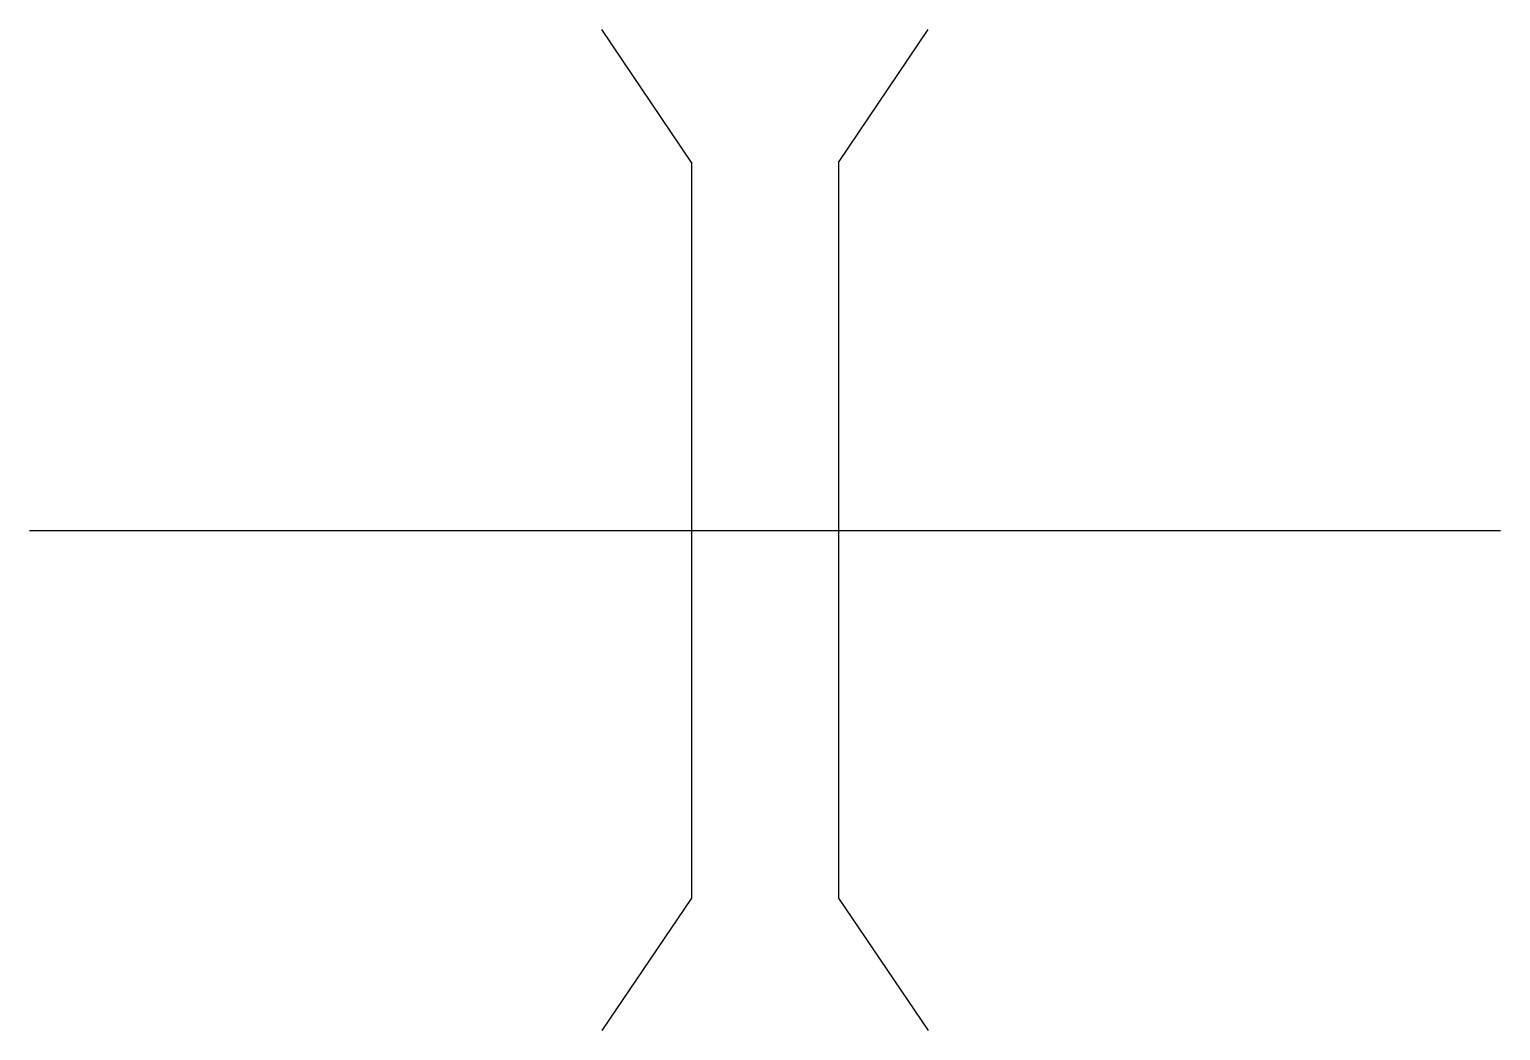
# Model space of a CAD drawing. Header units: metres. Extents: x 13.4 to 33.4, y 8 to 21.6.
import ezdxf

# ---------------------------------------------------------------- set-up
doc = ezdxf.new("R2010")
doc.units = ezdxf.units.M
doc.layers.add('1', color=7, linetype='Continuous')

msp = doc.modelspace()

# ---------------------------------------------------------------- linework, layer by layer
for p, q in [((22.4, 19.77), (21.18, 21.58)), ((24.4, 19.77), (25.62, 21.58)), ((22.4, 9.77), (21.18, 7.97)), ((24.4, 9.77), (25.62, 7.97))]:
    msp.add_line(p, q)
msp.add_lwpolyline([(13.4, 14.77), (33.4, 14.77)])
at = {"layer": '1'}
for p, q in [((22.4, 19.77), (22.4, 9.77)), ((24.4, 19.77), (24.4, 9.77))]:
    msp.add_line(p, q, dxfattribs=at)

doc.saveas('drawing.dxf')
